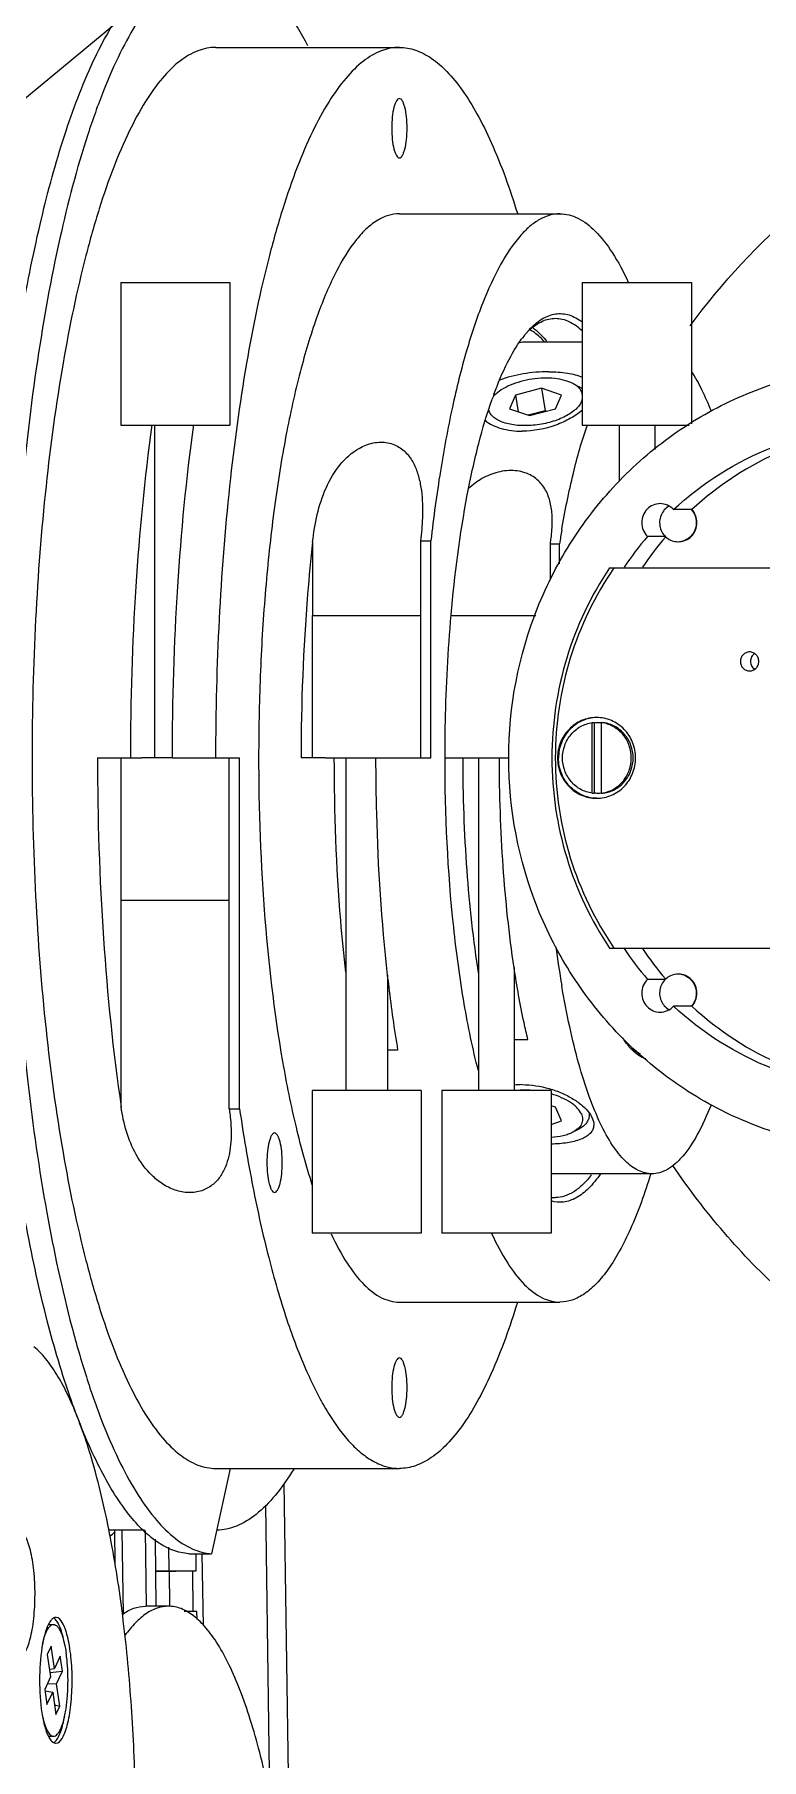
# Model space of a CAD drawing. Header units: millimetres. Extents: x 0 to 841, y 0 to 594.
# Drawn here: x 299.88 to 315.18, y 210.98 to 247.28 of the extents above; entities that cross this region are included whole.
import ezdxf

# ---------------------------------------------------------------- set-up
doc = ezdxf.new("R2010")
doc.units = ezdxf.units.MM
doc.header["$LTSCALE"] = 46.255
doc.layers.get('0').update_dxf_attribs({"linetype": 'CONTINUOUS'})
doc.layers.add('APSF_BLANK_LAYER', color=7, linetype='CONTINUOUS')
doc.layers.add('AXIS', color=7, linetype='CONTINUOUS')
doc.styles.get("Standard").update_dxf_attribs({"font": 'txt', "width": 0.85})
doc.dimstyles.get("Standard").update_dxf_attribs({"dimtxt": 3.5, "dimasz": 3.5, "dimexe": 1.5, "dimexo": 1, "dimtad": 1, "dimtxsty": 'STANDARD', "dimcen": 0.09, "dimadec": 0, "dimazin": 0, "dimtol": 1, "dimtp": 0.01, "dimtm": 0.01, "dimtfac": 1, "dimtofl": 0, "dimtmove": 0, "dimatfit": 3, "dimfxl": 1, "dimtolj": 1, "dimarcsym": 0})

msp = doc.modelspace()

# ---------------------------------------------------------------- linework, layer by layer
at = {"color": 7, "linetype": 'CONTINUOUS'}
for p, q in [((311.408, 240.805), (310.214, 240.805)), ((311.323, 239.873), (311.209, 239.933)), ((310.005, 239.69), (309.875, 239.402)), ((310.552, 239.835), (310.005, 239.69)), ((310.005, 239.69), (310.057, 239.339)), ((310.971, 239.69), (310.552, 239.835)), ((310.552, 239.835), (310.624, 239.358)), ((310.841, 239.402), (310.971, 239.69)), ((309.875, 239.402), (310.294, 239.257)), ((310.624, 239.358), (310.27, 239.265)), ((310.294, 239.257), (310.841, 239.402)), ((310.647, 239.351), (310.624, 239.358)), ((305.731, 236.596), (305.731, 235.055)), ((308.004, 236.621), (308.221, 236.621)), ((308.004, 236.621), (308.004, 232.055)), ((308.221, 232.055), (308.221, 236.621)), ((310.736, 236.562), (310.929, 236.562)), ((310.736, 235.814), (310.736, 236.562)), ((310.929, 236.141), (310.929, 236.562)), ((313.499, 236.613), (313.498, 236.612)), ((311.982, 236.055), (323.356, 236.055)), ((311.619, 232.798), (311.658, 232.798)), ((311.619, 231.312), (311.619, 232.798)), ((311.661, 232.788), (311.658, 232.798)), ((311.661, 232.788), (311.661, 231.322)), ((311.812, 232.798), (311.851, 232.798)), ((311.812, 231.312), (311.812, 232.798)), ((301.202, 232.055), (302.133, 232.055)), ((302.771, 232.055), (304.193, 232.055)), ((303.976, 224.672), (303.976, 232.055)), ((304.193, 224.672), (304.193, 232.055)), ((305.997, 232.055), (305.488, 232.055)), ((307.244, 232.055), (308.221, 232.055)), ((308.526, 232.055), (308.937, 232.055)), ((309.664, 232.055), (309.859, 232.055)), ((311.619, 231.312), (311.658, 231.312)), ((311.658, 231.312), (311.661, 231.322)), ((311.812, 231.312), (311.851, 231.312)), ((301.701, 224.708), (301.701, 229.055)), ((311.982, 228.055), (323.356, 228.055)), ((307.333, 227.249), (307.306, 227.249)), ((313.498, 227.498), (313.499, 227.497)), ((309.976, 226.131), (310.262, 226.131)), ((307.521, 225.906), (307.306, 225.906)), ((310.841, 224.708), (310.751, 224.732)), ((310.971, 224.42), (310.841, 224.708)), ((303.976, 224.672), (304.193, 224.672)), ((310.751, 224.344), (310.971, 224.42)), ((311.561, 224.565), (311.552, 224.506)), ((311.323, 224.237), (311.209, 224.177)), ((312.871, 223.305), (310.751, 223.305)), ((303.995, 217.105), (303.605, 215.309)), ((305.128, 216.789), (305.266, 207.066)), ((304.834, 210.145), (304.747, 216.334)), ((302.194, 215.805), (301.439, 215.805)), ((301.559, 215.794), (301.569, 215.098)), ((301.747, 214.03), (301.722, 215.805)), ((302.205, 215.796), (302.227, 214.205)), ((302.414, 215.618), (302.434, 214.205)), ((302.714, 214.951), (302.707, 215.447)), ((303.122, 215.309), (303.605, 215.309)), ((303.283, 214.951), (303.278, 215.309)), ((303.402, 215.309), (303.424, 213.797)), ((302.424, 214.938), (303.283, 214.951)), ((302.424, 214.947), (302.714, 214.951)), ((302.714, 214.951), (303.283, 214.951)), ((302.728, 214.205), (302.717, 214.943)), ((303.2, 214.95), (303.212, 214.1)), ((300.17, 213.821), (300.277, 213.821)), ((303.029, 214.101), (303.295, 214.101)), ((303.298, 213.925), (303.295, 214.101)), ((300.227, 213.368), (300.145, 213.192)), ((300.145, 213.192), (300.214, 212.717)), ((300.296, 212.892), (300.227, 213.368)), ((300.419, 213.156), (300.296, 212.892)), ((300.464, 212.839), (300.419, 213.156)), ((300.214, 212.717), (300.091, 212.453)), ((300.191, 212.878), (300.296, 212.892)), ((300.2, 212.812), (300.464, 212.839)), ((300.341, 212.575), (300.464, 212.839)), ((300.091, 212.453), (300.136, 212.136)), ((300.095, 212.423), (300.259, 212.4)), ((300.136, 212.136), (300.259, 212.4)), ((300.151, 212.583), (300.341, 212.575)), ((300.259, 212.4), (300.327, 211.924)), ((300.409, 212.1), (300.341, 212.575)), ((300.297, 212.132), (300.409, 212.1)), ((300.327, 211.924), (300.409, 212.1)), ((300.168, 211.471), (300.277, 211.471))]:
    msp.add_line(p, q, dxfattribs=at)
for centre, radius, start, end in [((311.286, 239.968), 1.475, 131.9207, 134.6903), ((310.215, 240.205), 0.6, 90.0755, 102.0008), ((310.007, 239.232), 0.638, 134.6295, 136.4564), ((309.65, 239.342), 0.334, 212.5285, 216.6342), ((313.409, 237.011), 0.399, 32.8355, 42.4705), ((332.129, 233.266), 21.454, 170.3941, 171.1615), ((313.422, 236.979), 0.375, 270.0187, 280.5656), ((313.423, 236.978), 0.374, 280.5692, 281.6311), ((313.422, 236.982), 0.377, 281.784, 292.9788), ((313.421, 236.983), 0.378, 292.9805, 293.523), ((311.757, 232.103), 0.692, 90.0063, 98.0333), ((311.757, 232.104), 0.691, 85.4659, 89.999), ((311.716, 232.104), 0.701, 78.9776, 82.0686), ((311.757, 232.007), 0.692, 261.9667, 269.9937), ((311.757, 232.006), 0.691, 270.001, 274.5341), ((311.716, 232.006), 0.701, 277.9314, 281.0224), ((332.945, 230.978), 22.281, 187.4703, 189.5932), ((341.275, 231.312), 34.186, 186.4254, 186.8509), ((338.372, 230.953), 31.261, 186.8332, 189.2909), ((313.422, 227.131), 0.375, 79.4344, 89.9813), ((313.423, 227.132), 0.374, 78.3689, 79.4308), ((313.422, 227.128), 0.377, 67.0212, 78.216), ((313.421, 227.127), 0.378, 66.477, 67.0195), ((313.409, 227.099), 0.399, 317.5295, 327.1645), ((313.502, 226.923), 1.457, 217.7255, 220.7355), ((313.012, 226.64), 0.905, 227.2866, 230.6803), ((313.361, 226.803), 1.271, 220.7573, 222.912), ((310.14, 223.413), 1.767, 89.9446, 95.3915), ((310.842, 223.431), 0.626, 261.6055, 269.9709), ((299.896, 217.567), 2.455, 309.577, 313.0487)]:
    msp.add_arc(centre, radius, start, end, dxfattribs=at)
for points, knots in [([(303.237, 248.711), (302.924, 248.583), (302.49, 248.193), (302.022, 247.535), (301.655, 246.864), (301.307, 246.065), (300.847, 244.772), (300.354, 242.881), (299.897, 240.332), (299.567, 237.494), (299.379, 234.464), (299.338, 231.35), (299.446, 228.26), (299.699, 225.304), (300.088, 222.585), (300.528, 220.519), (300.948, 219.062), (301.274, 218.129), (301.621, 217.318), (301.985, 216.635), (302.365, 216.086), (302.76, 215.673), (303.17, 215.402), (303.465, 215.32), (303.605, 215.309)], [0, 0, 0, 0, 0.028622, 0.047038, 0.068505, 0.093073, 0.120682, 0.184421, 0.258089, 0.339455, 0.425918, 0.514645, 0.602709, 0.687209, 0.765402, 0.834833, 0.865623, 0.89352, 0.918385, 0.940152, 0.958857, 0.974697, 0.98813, 1, 1, 1, 1]), ([(300.507, 245.147), (300.68, 245.679), (300.958, 246.428), (301.416, 247.322), (301.752, 247.849), (302.1, 248.266), (302.459, 248.571), (302.829, 248.761), (303.088, 248.805), (303.211, 248.805)], [0, 0, 0, 0, 0.351, 0.499283, 0.629299, 0.741788, 0.838509, 0.92279, 1, 1, 1, 1]), ([(305.633, 247.037), (305.496, 247.301), (305.221, 247.772), (304.743, 248.345), (304.239, 248.713), (303.866, 248.805), (303.694, 248.805)], [0, 0, 0, 0, 0.326314, 0.59428, 0.812464, 1, 1, 1, 1]), ([(307.558, 247.005), (307.429, 247.005), (307.154, 246.949), (306.77, 246.716), (306.401, 246.346), (306.047, 245.844), (305.708, 245.213), (305.386, 244.457), (305.085, 243.583), (304.697, 242.214), (304.296, 240.269), (303.95, 237.711), (303.736, 234.938), (303.689, 233.028), (303.689, 232.055)], [0, 0, 0, 0, 0.024001, 0.050916, 0.082785, 0.120711, 0.165167, 0.216245, 0.273795, 0.337499, 0.481489, 0.643713, 0.818611, 1, 1, 1, 1]), ([(313.679, 241.144), (314.348, 242.054), (315.892, 243.72), (318.707, 245.61), (321.866, 246.788), (324.096, 247.055), (325.205, 247.055)], [0, 0, 0, 0, 0.252498, 0.503032, 0.751961, 1, 1, 1, 1]), ([(303.122, 215.309), (303.009, 215.318), (302.775, 215.373), (302.441, 215.555), (302.115, 215.832), (301.664, 216.361), (301.141, 217.268), (300.594, 218.624), (300.103, 220.286), (299.682, 222.22), (299.339, 224.381), (299.084, 226.72), (298.923, 229.183), (298.84, 232.548), (298.95, 235.89), (299.262, 239.115), (299.581, 241.329), (299.983, 243.328), (300.321, 244.572), (300.507, 245.147)], [0, 0, 0, 0, 0.010886, 0.022794, 0.036311, 0.051817, 0.089492, 0.136441, 0.192282, 0.256133, 0.32678, 0.402778, 0.482516, 0.564272, 0.72669, 0.803857, 0.876093, 0.941902, 1, 1, 1, 1]), ([(310.939, 243.505), (310.866, 243.505), (310.716, 243.483), (310.498, 243.388), (310.285, 243.233), (309.989, 242.93), (309.643, 242.395), (309.277, 241.583), (308.944, 240.575), (308.65, 239.391), (308.403, 238.055), (308.276, 237.113), (308.221, 236.621)], [0, 0, 0, 0, 0.028, 0.057945, 0.091393, 0.129427, 0.221453, 0.336364, 0.473784, 0.632003, 0.808459, 1, 1, 1, 1]), ([(310.301, 241.065), (310.381, 241.137), (310.547, 241.256), (310.749, 241.305), (310.842, 241.305)], [0, 0, 0, 0, 0.536867, 1, 1, 1, 1]), ([(317.828, 223.805), (317.307, 223.805), (316.261, 223.912), (314.756, 224.385), (313.368, 225.154), (312.153, 226.188), (311.157, 227.447), (310.171, 229.357), (309.652, 232.055), (310.171, 234.753), (311.157, 236.663), (312.153, 237.922), (313.368, 238.956), (314.756, 239.725), (316.261, 240.198), (317.307, 240.305), (317.828, 240.305)], [0, 0, 0, 0, 0.061506, 0.123172, 0.185143, 0.247508, 0.310296, 0.373472, 0.5, 0.626528, 0.689704, 0.752492, 0.814857, 0.876828, 0.938494, 1, 1, 1, 1]), ([(311.209, 239.933), (311.154, 239.961), (311.029, 240.007), (310.822, 240.043), (310.591, 240.05), (310.351, 240.029), (310.115, 239.979), (309.896, 239.904), (309.709, 239.809), (309.602, 239.729), (309.559, 239.686)], [0, 0, 0, 0, 0.105084, 0.226484, 0.360025, 0.49999, 0.639958, 0.773502, 0.894909, 1, 1, 1, 1]), ([(310.702, 240.18), (310.521, 240.18), (310.169, 240.151), (309.824, 240.065), (309.666, 240.001)], [0, 0, 0, 0, 0.514785, 1, 1, 1, 1]), ([(310.702, 240.18), (310.835, 240.18), (311.075, 240.165), (311.312, 240.109), (311.411, 240.065)], [0, 0, 0, 0, 0.551825, 1, 1, 1, 1]), ([(311.408, 239.712), (311.403, 239.734), (311.386, 239.778), (311.343, 239.837), (311.283, 239.89), (311.235, 239.919), (311.209, 239.933)], [0, 0, 0, 0, 0.21875, 0.453112, 0.711852, 1, 1, 1, 1]), ([(313.71, 240.182), (313.787, 240.063), (313.936, 239.793), (314.058, 239.51), (314.118, 239.357)], [0, 0, 0, 0, 0.463486, 1, 1, 1, 1]), ([(311.41, 239.818), (311.404, 239.823), (311.376, 239.843), (311.346, 239.861), (311.323, 239.873)], [0, 0, 0, 0, 0.239755, 1, 1, 1, 1]), ([(311.389, 239.546), (311.391, 239.552), (311.4, 239.573), (311.407, 239.595), (311.41, 239.612)], [0, 0, 0, 0, 0.258083, 1, 1, 1, 1]), ([(311.389, 239.546), (311.375, 239.515), (311.335, 239.453), (311.253, 239.37), (311.146, 239.292), (311.019, 239.222), (310.873, 239.161), (310.66, 239.094), (310.434, 239.055), (310.207, 239.044), (310.044, 239.05), (309.892, 239.071), (309.756, 239.107), (309.639, 239.155), (309.545, 239.215), (309.476, 239.286), (309.448, 239.342), (309.44, 239.37)], [0, 0, 0, 0, 0.045818, 0.098347, 0.15786, 0.223833, 0.295211, 0.370575, 0.526396, 0.603413, 0.677446, 0.74692, 0.810538, 0.867422, 0.917316, 0.960875, 1, 1, 1, 1]), ([(311.412, 239.375), (311.335, 239.308), (311.155, 239.186), (310.739, 238.997), (310.381, 238.93), (310.141, 238.93)], [0, 0, 0, 0, 0.222798, 0.473941, 1, 1, 1, 1]), ([(301.902, 232.055), (301.902, 233.259), (301.974, 235.601), (302.198, 237.934), (302.353, 239.062)], [0, 0, 0, 0, 0.514155, 1, 1, 1, 1]), ([(303.222, 239.062), (303.067, 237.934), (302.843, 235.601), (302.771, 233.259), (302.771, 232.055)], [0, 0, 0, 0, 0.485845, 1, 1, 1, 1]), ([(309.362, 239.154), (309.46, 239.077), (309.717, 238.962), (309.992, 238.93), (310.141, 238.93)], [0, 0, 0, 0, 0.454291, 1, 1, 1, 1]), ([(310.975, 236.846), (311.044, 237.248), (311.193, 237.996), (311.399, 238.73), (311.515, 239.064)], [0, 0, 0, 0, 0.536239, 1, 1, 1, 1]), ([(305.731, 236.596), (305.773, 236.984), (305.895, 237.573), (306.249, 238.179), (306.539, 238.468), (306.809, 238.636), (307.116, 238.718), (307.42, 238.679), (307.664, 238.529), (307.831, 238.318), (307.939, 238.075), (308.027, 237.724), (308.044, 237.449), (308.044, 237.265)], [0, 0, 0, 0, 0.253249, 0.381867, 0.448477, 0.516997, 0.585738, 0.650459, 0.709726, 0.766333, 0.822859, 0.88048, 1, 1, 1, 1]), ([(310.776, 237.034), (310.776, 237.131), (310.764, 237.323), (310.693, 237.599), (310.548, 237.847), (310.308, 238.035), (309.985, 238.118), (309.63, 238.085), (309.293, 237.948), (309.101, 237.803), (309.016, 237.722)], [0, 0, 0, 0, 0.115337, 0.225716, 0.334174, 0.448083, 0.576384, 0.718345, 0.862256, 1, 1, 1, 1]), ([(308.044, 237.265), (308.044, 237.212), (308.04, 236.997), (308.022, 236.783), (308.004, 236.621)], [0, 0, 0, 0, 0.245929, 1, 1, 1, 1]), ([(310.736, 236.562), (310.742, 236.602), (310.764, 236.758), (310.776, 236.916), (310.776, 237.034)], [0, 0, 0, 0, 0.256019, 1, 1, 1, 1]), ([(313.234, 237.354), (313.197, 237.332), (313.129, 237.276), (313.06, 237.164), (313.03, 237.035), (313.042, 236.902), (313.094, 236.781), (313.181, 236.683), (313.295, 236.619), (313.38, 236.605), (313.423, 236.605)], [0, 0, 0, 0, 0.124179, 0.249742, 0.3763, 0.503058, 0.629144, 0.753954, 0.877406, 1, 1, 1, 1]), ([(313.744, 237.227), (313.76, 237.203), (313.786, 237.15), (313.808, 237.064), (313.811, 236.976), (313.796, 236.889), (313.762, 236.807), (313.712, 236.735), (313.649, 236.676), (313.598, 236.647), (313.572, 236.636)], [0, 0, 0, 0, 0.125232, 0.251087, 0.377213, 0.503206, 0.62869, 0.753378, 0.877134, 1, 1, 1, 1]), ([(305.731, 236.596), (305.69, 236.232), (305.546, 234.722), (305.488, 233.205), (305.488, 232.055)], [0, 0, 0, 0, 0.241456, 1, 1, 1, 1]), ([(311.982, 236.055), (311.59, 235.472), (310.977, 234.177), (310.665, 232.055), (310.977, 229.933), (311.59, 228.638), (311.982, 228.055)], [0, 0, 0, 0, 0.249276, 0.5, 0.750724, 1, 1, 1, 1]), ([(312.074, 236.055), (311.676, 235.475), (311.052, 234.181), (310.734, 232.055), (311.052, 229.929), (311.676, 228.635), (312.074, 228.055)], [0, 0, 0, 0, 0.249254, 0.5, 0.750746, 1, 1, 1, 1]), ([(315.036, 234.251), (315.023, 234.242), (314.999, 234.22), (314.972, 234.18), (314.955, 234.134), (314.949, 234.085), (314.955, 234.036), (314.972, 233.99), (314.999, 233.95), (315.023, 233.928), (315.036, 233.919)], [0, 0, 0, 0, 0.123676, 0.248386, 0.373952, 0.5, 0.626048, 0.751614, 0.876324, 1, 1, 1, 1]), ([(311.619, 231.312), (311.576, 231.318), (311.491, 231.338), (311.371, 231.391), (311.262, 231.465), (311.136, 231.59), (311.022, 231.787), (310.976, 232.055), (311.022, 232.323), (311.136, 232.52), (311.262, 232.645), (311.371, 232.719), (311.491, 232.772), (311.576, 232.792), (311.619, 232.798)], [0, 0, 0, 0, 0.061542, 0.123312, 0.185409, 0.247885, 0.373449, 0.5, 0.626551, 0.752115, 0.814591, 0.876688, 0.938458, 1, 1, 1, 1]), ([(311.85, 231.318), (311.891, 231.326), (311.972, 231.349), (312.085, 231.406), (312.188, 231.481), (312.306, 231.605), (312.411, 231.796), (312.455, 232.055), (312.411, 232.314), (312.306, 232.505), (312.188, 232.629), (312.085, 232.704), (311.972, 232.761), (311.891, 232.784), (311.85, 232.792)], [0, 0, 0, 0, 0.061555, 0.123339, 0.185457, 0.247943, 0.37351, 0.5, 0.62649, 0.752057, 0.814543, 0.876661, 0.938445, 1, 1, 1, 1]), ([(311.851, 231.312), (311.894, 231.318), (311.979, 231.338), (312.1, 231.391), (312.209, 231.465), (312.335, 231.59), (312.448, 231.787), (312.495, 232.055), (312.448, 232.323), (312.335, 232.52), (312.209, 232.645), (312.1, 232.719), (311.979, 232.772), (311.894, 232.792), (311.851, 232.798)], [0, 0, 0, 0, 0.061542, 0.123312, 0.185409, 0.247885, 0.373449, 0.5, 0.626551, 0.752115, 0.814591, 0.876688, 0.938458, 1, 1, 1, 1]), ([(301.202, 232.055), (301.202, 230.788), (301.281, 228.332), (301.529, 225.885), (301.701, 224.708)], [0, 0, 0, 0, 0.515731, 1, 1, 1, 1]), ([(306.428, 227.544), (306.388, 227.906), (306.245, 229.405), (306.188, 230.913), (306.188, 232.055)], [0, 0, 0, 0, 0.24159, 1, 1, 1, 1]), ([(307.058, 232.055), (307.058, 231.664), (307.078, 230.139), (307.177, 228.614), (307.304, 227.486)], [0, 0, 0, 0, 0.256261, 1, 1, 1, 1]), ([(308.891, 232.055), (308.891, 231.266), (308.944, 229.741), (309.108, 228.224), (309.223, 227.499)], [0, 0, 0, 0, 0.517937, 1, 1, 1, 1]), ([(309.973, 227.641), (309.867, 228.347), (309.713, 229.816), (309.664, 231.292), (309.664, 232.055)], [0, 0, 0, 0, 0.483315, 1, 1, 1, 1]), ([(310.262, 226.131), (310.234, 226.249), (310.121, 226.749), (310.032, 227.254), (309.973, 227.641)], [0, 0, 0, 0, 0.236263, 1, 1, 1, 1]), ([(312.871, 223.305), (312.823, 223.305), (312.727, 223.317), (312.528, 223.39), (312.283, 223.582), (312.019, 223.923), (311.769, 224.384), (311.536, 224.959), (311.322, 225.641), (311.13, 226.421), (311.025, 226.975), (310.975, 227.265)], [0, 0, 0, 0, 0.030673, 0.06292, 0.136918, 0.229193, 0.342505, 0.47736, 0.63301, 0.807918, 1, 1, 1, 1]), ([(313.423, 227.505), (313.38, 227.505), (313.295, 227.491), (313.181, 227.427), (313.094, 227.329), (313.042, 227.208), (313.03, 227.075), (313.06, 226.946), (313.129, 226.834), (313.197, 226.778), (313.234, 226.756)], [0, 0, 0, 0, 0.122594, 0.246046, 0.370856, 0.496942, 0.6237, 0.750258, 0.875821, 1, 1, 1, 1]), ([(313.572, 227.474), (313.598, 227.463), (313.649, 227.434), (313.712, 227.375), (313.762, 227.303), (313.796, 227.221), (313.811, 227.134), (313.808, 227.046), (313.786, 226.96), (313.76, 226.907), (313.744, 226.883)], [0, 0, 0, 0, 0.122866, 0.246622, 0.37131, 0.496794, 0.622787, 0.748913, 0.874768, 1, 1, 1, 1]), ([(312.35, 226.032), (312.342, 226.043), (312.309, 226.086), (312.278, 226.132), (312.255, 226.167)], [0, 0, 0, 0, 0.240322, 1, 1, 1, 1]), ([(312.747, 225.723), (312.72, 225.731), (312.599, 225.778), (312.498, 225.864), (312.43, 225.937)], [0, 0, 0, 0, 0.22299, 1, 1, 1, 1]), ([(312.635, 225.828), (312.618, 225.834), (312.548, 225.862), (312.484, 225.904), (312.439, 225.941)], [0, 0, 0, 0, 0.233757, 1, 1, 1, 1]), ([(310.365, 225.057), (310.338, 225.059), (310.229, 225.066), (310.119, 225.064), (310.039, 225.057)], [0, 0, 0, 0, 0.256851, 1, 1, 1, 1]), ([(310.141, 225.18), (310.334, 225.18), (310.624, 225.136), (310.979, 225.008), (311.215, 224.886), (311.409, 224.747), (311.552, 224.599), (311.64, 224.45), (311.654, 224.345), (311.647, 224.299)], [0, 0, 0, 0, 0.307192, 0.458702, 0.600956, 0.728668, 0.837742, 0.926803, 1, 1, 1, 1]), ([(304.016, 224.16), (304.016, 223.997), (303.996, 223.754), (303.902, 223.447), (303.79, 223.237), (303.624, 223.056), (303.395, 222.93), (303.117, 222.892), (302.829, 222.95), (302.566, 223.083), (302.273, 223.322), (301.897, 223.836), (301.748, 224.362), (301.701, 224.708)], [0, 0, 0, 0, 0.11613, 0.172465, 0.228316, 0.285147, 0.345456, 0.411389, 0.481493, 0.55181, 0.620163, 0.75056, 1, 1, 1, 1]), ([(311.389, 224.564), (311.368, 224.61), (311.32, 224.675), (311.238, 224.751), (311.131, 224.829), (310.969, 224.914), (310.827, 224.964), (310.752, 224.986)], [0, 0, 0, 0, 0.192813, 0.304632, 0.42674, 0.698779, 1, 1, 1, 1]), ([(314.118, 224.752), (314.034, 224.539), (313.866, 224.162), (313.6, 223.749), (313.373, 223.515), (313.209, 223.395), (313.042, 223.322), (312.926, 223.305), (312.871, 223.305)], [0, 0, 0, 0, 0.341973, 0.615712, 0.728762, 0.828106, 0.916957, 1, 1, 1, 1]), ([(303.976, 224.672), (303.982, 224.629), (304.005, 224.459), (304.016, 224.288), (304.016, 224.16)], [0, 0, 0, 0, 0.254139, 1, 1, 1, 1]), ([(304.193, 224.672), (304.274, 224.122), (304.451, 223.072), (304.779, 221.59), (305.154, 220.287), (305.568, 219.185), (306.014, 218.301), (306.431, 217.722), (306.783, 217.397), (307.037, 217.23), (307.295, 217.128), (307.472, 217.105), (307.558, 217.105)], [0, 0, 0, 0, 0.192151, 0.367792, 0.524456, 0.660242, 0.774054, 0.866087, 0.904688, 0.939117, 0.970413, 1, 1, 1, 1]), ([(311.389, 224.564), (311.397, 224.546), (311.409, 224.51), (311.417, 224.455), (311.411, 224.4), (311.387, 224.329), (311.321, 224.246), (311.249, 224.199), (311.209, 224.177)], [0, 0, 0, 0, 0.122452, 0.237869, 0.350095, 0.4636, 0.70943, 1, 1, 1, 1]), ([(311.552, 224.506), (311.548, 224.48), (311.531, 224.426), (311.482, 224.353), (311.411, 224.289), (311.354, 224.253), (311.323, 224.237)], [0, 0, 0, 0, 0.218736, 0.451813, 0.71014, 1, 1, 1, 1]), ([(311.553, 224.579), (311.553, 224.573), (311.556, 224.549), (311.555, 224.524), (311.552, 224.506)], [0, 0, 0, 0, 0.253469, 1, 1, 1, 1]), ([(311.209, 224.177), (311.178, 224.161), (311.111, 224.132), (310.96, 224.088), (310.837, 224.072), (310.752, 224.067)], [0, 0, 0, 0, 0.219367, 0.460764, 1, 1, 1, 1]), ([(311.647, 224.299), (311.643, 224.271), (311.624, 224.214), (311.565, 224.14), (311.481, 224.077), (311.326, 224.004), (311.079, 223.948), (310.868, 223.932), (310.753, 223.93)], [0, 0, 0, 0, 0.082748, 0.170763, 0.270589, 0.385857, 0.665077, 1, 1, 1, 1]), ([(325.205, 217.055), (324.045, 217.055), (321.711, 217.347), (318.424, 218.635), (315.529, 220.694), (313.977, 222.499), (313.317, 223.48)], [0, 0, 0, 0, 0.24789, 0.496752, 0.747341, 1, 1, 1, 1]), ([(309.499, 222.048), (309.598, 221.833), (309.799, 221.453), (310.151, 220.985), (310.526, 220.682), (310.81, 220.605), (310.939, 220.605)], [0, 0, 0, 0, 0.332912, 0.603276, 0.818942, 1, 1, 1, 1]), ([(299.29, 198.905), (299.374, 198.905), (299.552, 198.938), (299.804, 199.08), (300.047, 199.306), (300.281, 199.613), (300.507, 200.001), (300.812, 200.659), (301.148, 201.665), (301.474, 203.063), (301.732, 204.671), (301.912, 206.435), (302.007, 208.298), (302.015, 210.198), (301.934, 212.071), (301.768, 213.856), (301.522, 215.494), (301.206, 216.93), (300.878, 217.973), (300.58, 218.664), (300.357, 219.077), (300.126, 219.411), (299.953, 219.593), (299.865, 219.667)], [0, 0, 0, 0, 0.011484, 0.024194, 0.039024, 0.056489, 0.076837, 0.100147, 0.155429, 0.221348, 0.296174, 0.377721, 0.463512, 0.550887, 0.637127, 0.719555, 0.795654, 0.863183, 0.920322, 0.944609, 0.965935, 0.98434, 1, 1, 1, 1]), ([(301.725, 214.035), (301.799, 214.088), (301.954, 214.173), (302.129, 214.205), (302.212, 214.205)], [0, 0, 0, 0, 0.524668, 1, 1, 1, 1]), ([(302.695, 214.205), (302.616, 214.205), (302.45, 214.176), (302.214, 214.053), (301.985, 213.854), (301.849, 213.687), (301.781, 213.594)], [0, 0, 0, 0, 0.207225, 0.434081, 0.695335, 1, 1, 1, 1]), ([(302.694, 193.205), (302.785, 193.205), (302.978, 193.244), (303.248, 193.408), (303.507, 193.667), (303.756, 194.02), (303.994, 194.464), (304.22, 194.995), (304.432, 195.608), (304.704, 196.57), (304.985, 197.936), (305.229, 199.732), (305.379, 201.68), (305.429, 203.705), (305.379, 205.73), (305.229, 207.677), (304.985, 209.474), (304.704, 210.84), (304.432, 211.801), (304.22, 212.415), (303.994, 212.946), (303.756, 213.39), (303.507, 213.742), (303.248, 214.002), (302.978, 214.166), (302.785, 214.205), (302.695, 214.205)], [0, 0, 0, 0, 0.012, 0.025458, 0.041391, 0.060353, 0.082581, 0.10812, 0.136894, 0.168745, 0.240739, 0.32185, 0.409299, 0.499994, 0.590688, 0.678138, 0.75925, 0.831247, 0.863099, 0.891875, 0.917414, 0.939643, 0.958606, 0.974542, 0.988, 1, 1, 1, 1]), ([(300.048, 213.416), (300.061, 213.473), (300.082, 213.555), (300.12, 213.654), (300.148, 213.713), (300.178, 213.759), (300.21, 213.794), (300.242, 213.816), (300.266, 213.821), (300.277, 213.821)], [0, 0, 0, 0, 0.362842, 0.515887, 0.648732, 0.761307, 0.854745, 0.932187, 1, 1, 1, 1]), ([(300.277, 213.821), (300.291, 213.821), (300.322, 213.812), (300.362, 213.778), (300.4, 213.725), (300.435, 213.654), (300.468, 213.566), (300.497, 213.462), (300.523, 213.343), (300.537, 213.26), (300.543, 213.216)], [0, 0, 0, 0, 0.060173, 0.132829, 0.224905, 0.338894, 0.474937, 0.631859, 0.807754, 1, 1, 1, 1]), ([(300.277, 211.471), (300.291, 211.471), (300.321, 211.479), (300.36, 211.512), (300.397, 211.562), (300.432, 211.63), (300.464, 211.714), (300.493, 211.814), (300.519, 211.927), (300.549, 212.1), (300.574, 212.336), (300.585, 212.631), (300.576, 212.927), (300.557, 213.122), (300.543, 213.216)], [0, 0, 0, 0, 0.022118, 0.048633, 0.082047, 0.1233, 0.17249, 0.229253, 0.292934, 0.362671, 0.516115, 0.680309, 0.845022, 1, 1, 1, 1]), ([(300.046, 211.884), (300.059, 211.825), (300.081, 211.742), (300.119, 211.641), (300.147, 211.582), (300.177, 211.534), (300.209, 211.499), (300.242, 211.476), (300.266, 211.471), (300.277, 211.471)], [0, 0, 0, 0, 0.363186, 0.516428, 0.649403, 0.762016, 0.855361, 0.932555, 1, 1, 1, 1])]:
    msp.add_open_spline(points, degree=3, knots=knots, dxfattribs=at)
at = {"layer": 'APSF_BLANK_LAYER', "color": 7, "linetype": 'CONTINUOUS'}
for points, knots in [([(310.619, 240.805), (310.594, 240.833), (310.501, 240.93), (310.393, 241.015), (310.307, 241.063)], [0, 0, 0, 0, 0.273458, 1, 1, 1, 1]), ([(310.359, 241.114), (310.386, 241.094), (310.494, 241.008), (310.589, 240.906), (310.656, 240.824)], [0, 0, 0, 0, 0.235949, 1, 1, 1, 1])]:
    msp.add_open_spline(points, degree=3, knots=knots, dxfattribs=at)
at = {"layer": 'AXIS', "color": 7, "linetype": 'CONTINUOUS'}
for p, q in [((303.694, 247.005), (307.558, 247.005)), ((307.558, 243.505), (310.939, 243.505)), ((301.691, 242.055), (303.991, 242.055)), ((301.691, 242.055), (301.691, 239.055)), ((303.991, 242.055), (303.991, 239.055)), ((311.408, 242.055), (313.708, 242.055)), ((311.408, 242.055), (311.408, 239.055)), ((313.708, 242.055), (313.708, 239.087)), ((301.691, 239.055), (303.991, 239.055)), ((302.404, 239.055), (302.404, 232.055)), ((311.408, 239.055), (313.658, 239.055)), ((312.183, 239.055), (312.183, 237.876)), ((312.933, 239.055), (312.933, 238.542)), ((313.716, 237.279), (313.328, 237.279)), ((313.159, 236.714), (312.782, 236.714)), ((305.719, 235.055), (308.004, 235.055)), ((305.719, 235.055), (305.719, 232.055)), ((308.654, 235.055), (310.43, 235.055)), ((301.691, 232.055), (301.691, 229.055)), ((302.771, 232.055), (302.133, 232.055)), ((305.997, 232.055), (307.244, 232.055)), ((306.431, 232.055), (306.431, 225.055)), ((308.937, 232.055), (309.664, 232.055)), ((309.226, 232.055), (309.226, 225.055)), ((303.976, 229.055), (301.691, 229.055)), ((309.976, 227.648), (309.976, 225.055)), ((307.306, 227.49), (307.306, 225.055)), ((313.159, 227.396), (312.782, 227.396)), ((313.716, 226.831), (313.328, 226.831)), ((308.019, 225.055), (305.719, 225.055)), ((305.719, 225.055), (305.719, 222.055)), ((308.019, 225.055), (308.019, 222.055)), ((310.751, 225.055), (308.451, 225.055)), ((308.451, 225.055), (308.451, 222.055)), ((310.751, 225.055), (310.751, 222.055)), ((312.849, 223.3), (312.846, 223.292)), ((308.019, 222.055), (305.719, 222.055)), ((310.751, 222.055), (308.451, 222.055)), ((307.558, 220.605), (310.939, 220.605)), ((303.694, 217.105), (307.558, 217.105)), ((302.695, 214.205), (302.212, 214.205)), ((300.332, 213.971), (300.326, 213.971)), ((300.32, 211.321), (300.326, 211.321))]:
    msp.add_line(p, q, dxfattribs=at)
for centre, radius, start, end in [((311.784, 239.682), 2.034, 138.9924, 140.5703), ((311.651, 239.798), 1.858, 137.0724, 138.9969), ((311.995, 239.51), 2.307, 140.6008, 143.5559), ((317.608, 236.737), 8.589, 159.7694, 160.5227), ((318.07, 232.161), 6.978, 139.2718, 145.9773), ((318.459, 232.161), 6.979, 139.333, 145.9772), ((318.07, 231.949), 6.978, 214.0226, 220.7282), ((318.459, 231.949), 6.979, 214.0228, 220.667), ((300.164, 213.778), 0.213, 44.2706, 48.5205), ((300.386, 211.509), 0.207, 226.3834, 227.8468)]:
    msp.add_arc(centre, radius, start, end, dxfattribs=at)
for points, knots in [([(303.694, 247.005), (303.566, 247.005), (303.291, 246.949), (302.906, 246.716), (302.538, 246.346), (302.184, 245.844), (301.844, 245.213), (301.522, 244.457), (301.221, 243.583), (300.834, 242.214), (300.433, 240.269), (300.086, 237.711), (299.873, 234.938), (299.801, 232.055), (299.873, 229.172), (300.086, 226.399), (300.433, 223.841), (300.834, 221.896), (301.221, 220.527), (301.522, 219.653), (301.844, 218.897), (302.184, 218.266), (302.538, 217.764), (302.906, 217.394), (303.291, 217.161), (303.566, 217.105), (303.694, 217.105)], [0, 0, 0, 0, 0.012, 0.025458, 0.041393, 0.060355, 0.082583, 0.108123, 0.136897, 0.168749, 0.240745, 0.321856, 0.409305, 0.5, 0.590695, 0.678144, 0.759255, 0.831251, 0.863103, 0.891877, 0.917417, 0.939645, 0.958607, 0.974542, 0.988, 1, 1, 1, 1]), ([(307.558, 247.005), (307.672, 247.005), (307.912, 246.962), (308.254, 246.78), (308.585, 246.488), (308.905, 246.09), (309.213, 245.588), (309.632, 244.735), (309.886, 244.023), (310.042, 243.516)], [0, 0, 0, 0, 0.075827, 0.15906, 0.255222, 0.367643, 0.498023, 0.647006, 1, 1, 1, 1]), ([(307.558, 245.93), (307.532, 245.93), (307.494, 245.886), (307.465, 245.82), (307.43, 245.707), (307.404, 245.534), (307.396, 245.385), (307.396, 245.305)], [0, 0, 0, 0, 0.116693, 0.212619, 0.334442, 0.64198, 1, 1, 1, 1]), ([(307.72, 245.305), (307.72, 245.385), (307.712, 245.534), (307.686, 245.707), (307.651, 245.82), (307.622, 245.886), (307.584, 245.93), (307.558, 245.93)], [0, 0, 0, 0, 0.35802, 0.665558, 0.787381, 0.883307, 1, 1, 1, 1]), ([(307.396, 245.305), (307.396, 245.225), (307.404, 245.076), (307.43, 244.903), (307.465, 244.79), (307.494, 244.724), (307.532, 244.68), (307.558, 244.68)], [0, 0, 0, 0, 0.35802, 0.665558, 0.787381, 0.883307, 1, 1, 1, 1]), ([(307.558, 244.68), (307.584, 244.68), (307.622, 244.724), (307.651, 244.79), (307.686, 244.903), (307.712, 245.076), (307.72, 245.225), (307.72, 245.305)], [0, 0, 0, 0, 0.116693, 0.212619, 0.334442, 0.64198, 1, 1, 1, 1]), ([(307.558, 243.505), (307.481, 243.505), (307.32, 243.48), (307.087, 243.372), (306.861, 243.196), (306.547, 242.852), (306.183, 242.247), (305.802, 241.333), (305.46, 240.204), (305.165, 238.883), (304.924, 237.402), (304.745, 235.794), (304.63, 234.098), (304.569, 231.776), (304.66, 228.951), (304.968, 226.255), (305.354, 224.334), (305.588, 223.477), (305.717, 223.082)], [0, 0, 0, 0, 0.010806, 0.022456, 0.035611, 0.050711, 0.087585, 0.133875, 0.189258, 0.252868, 0.323482, 0.399634, 0.47968, 0.561859, 0.725286, 0.875573, 0.941709, 1, 1, 1, 1]), ([(310.939, 243.505), (311.067, 243.505), (311.35, 243.428), (311.724, 243.126), (312.076, 242.661), (312.276, 242.282), (312.376, 242.068)], [0, 0, 0, 0, 0.181205, 0.396926, 0.667235, 1, 1, 1, 1]), ([(310.29, 241.063), (310.372, 241.151), (310.538, 241.299), (310.837, 241.421), (311.147, 241.394), (311.324, 241.291), (311.408, 241.227)], [0, 0, 0, 0, 0.285478, 0.523635, 0.748437, 1, 1, 1, 1]), ([(310.842, 241.305), (310.94, 241.305), (311.153, 241.251), (311.326, 241.12), (311.409, 241.042)], [0, 0, 0, 0, 0.460264, 1, 1, 1, 1]), ([(309.548, 239.707), (309.632, 239.934), (309.801, 240.339), (310.022, 240.721), (310.139, 240.88)], [0, 0, 0, 0, 0.549738, 1, 1, 1, 1]), ([(308.647, 235.063), (308.722, 235.91), (308.876, 237.122), (309.205, 238.63), (309.402, 239.296), (309.51, 239.601)], [0, 0, 0, 0, 0.550595, 0.79035, 1, 1, 1, 1]), ([(313.328, 237.279), (313.934, 237.838), (315.355, 238.74), (317.011, 239.055), (317.828, 239.055)], [0, 0, 0, 0, 0.502102, 1, 1, 1, 1]), ([(317.829, 239.043), (317.076, 238.999), (315.57, 238.642), (314.275, 237.795), (313.716, 237.279)], [0, 0, 0, 0, 0.497936, 1, 1, 1, 1]), ([(313.047, 237.405), (312.997, 237.405), (312.895, 237.384), (312.766, 237.294), (312.681, 237.161), (312.661, 237.057), (312.661, 237.005)], [0, 0, 0, 0, 0.245987, 0.494347, 0.745978, 1, 1, 1, 1]), ([(313.328, 237.279), (313.293, 237.318), (313.205, 237.382), (313.099, 237.405), (313.047, 237.405)], [0, 0, 0, 0, 0.502625, 1, 1, 1, 1]), ([(313.822, 237.005), (313.822, 237.055), (313.803, 237.155), (313.75, 237.243), (313.716, 237.279)], [0, 0, 0, 0, 0.502158, 1, 1, 1, 1]), ([(312.661, 237.005), (312.661, 236.951), (312.682, 236.843), (312.744, 236.751), (312.782, 236.714)], [0, 0, 0, 0, 0.502451, 1, 1, 1, 1]), ([(313.435, 236.605), (313.486, 236.605), (313.588, 236.626), (313.716, 236.715), (313.802, 236.848), (313.822, 236.953), (313.822, 237.005)], [0, 0, 0, 0, 0.245987, 0.494346, 0.745976, 1, 1, 1, 1]), ([(308.519, 232.055), (308.519, 232.31), (308.529, 233.314), (308.582, 234.317), (308.647, 235.063)], [0, 0, 0, 0, 0.253981, 1, 1, 1, 1]), ([(314.931, 234.285), (314.905, 234.285), (314.854, 234.274), (314.79, 234.23), (314.747, 234.163), (314.737, 234.111), (314.737, 234.085)], [0, 0, 0, 0, 0.245983, 0.494344, 0.745978, 1, 1, 1, 1]), ([(315.124, 234.085), (315.124, 234.111), (315.114, 234.163), (315.071, 234.23), (315.007, 234.274), (314.956, 234.285), (314.931, 234.285)], [0, 0, 0, 0, 0.254022, 0.505656, 0.754017, 1, 1, 1, 1]), ([(314.737, 234.085), (314.737, 234.059), (314.747, 234.007), (314.79, 233.94), (314.854, 233.896), (314.905, 233.885), (314.931, 233.885)], [0, 0, 0, 0, 0.254022, 0.505656, 0.754017, 1, 1, 1, 1]), ([(314.931, 233.885), (314.956, 233.885), (315.007, 233.896), (315.071, 233.94), (315.114, 234.007), (315.124, 234.059), (315.124, 234.085)], [0, 0, 0, 0, 0.245983, 0.494344, 0.745978, 1, 1, 1, 1]), ([(311.709, 232.905), (311.602, 232.905), (311.385, 232.86), (311.112, 232.67), (310.93, 232.388), (310.888, 232.165), (310.888, 232.055)], [0, 0, 0, 0, 0.245983, 0.494338, 0.746007, 1, 1, 1, 1]), ([(311.709, 232.905), (311.604, 232.902), (311.391, 232.854), (311.125, 232.662), (310.949, 232.383), (310.908, 232.164), (310.908, 232.055)], [0, 0, 0, 0, 0.24599, 0.494396, 0.746062, 1, 1, 1, 1]), ([(312.53, 232.055), (312.53, 232.165), (312.488, 232.388), (312.306, 232.67), (312.034, 232.86), (311.816, 232.905), (311.709, 232.905)], [0, 0, 0, 0, 0.253993, 0.505662, 0.754017, 1, 1, 1, 1]), ([(309.221, 225.468), (309.101, 225.934), (308.895, 226.939), (308.6, 229.133), (308.519, 230.866), (308.519, 232.055)], [0, 0, 0, 0, 0.2177, 0.462664, 1, 1, 1, 1]), ([(310.888, 232.055), (310.888, 231.945), (310.93, 231.722), (311.112, 231.44), (311.385, 231.25), (311.602, 231.205), (311.709, 231.205)], [0, 0, 0, 0, 0.253993, 0.505662, 0.754017, 1, 1, 1, 1]), ([(311.709, 231.205), (311.604, 231.208), (311.391, 231.256), (311.125, 231.448), (310.949, 231.727), (310.908, 231.946), (310.908, 232.055)], [0, 0, 0, 0, 0.24599, 0.494396, 0.746062, 1, 1, 1, 1]), ([(311.709, 231.205), (311.816, 231.205), (312.034, 231.25), (312.306, 231.44), (312.488, 231.722), (312.53, 231.945), (312.53, 232.055)], [0, 0, 0, 0, 0.245983, 0.494338, 0.746007, 1, 1, 1, 1]), ([(312.782, 227.396), (312.744, 227.359), (312.682, 227.267), (312.661, 227.159), (312.661, 227.105)], [0, 0, 0, 0, 0.497549, 1, 1, 1, 1]), ([(313.822, 227.105), (313.822, 227.157), (313.802, 227.262), (313.716, 227.395), (313.588, 227.484), (313.486, 227.505), (313.435, 227.505)], [0, 0, 0, 0, 0.254024, 0.505654, 0.754013, 1, 1, 1, 1]), ([(312.661, 227.105), (312.661, 227.053), (312.681, 226.949), (312.766, 226.816), (312.895, 226.726), (312.997, 226.705), (313.047, 226.705)], [0, 0, 0, 0, 0.254022, 0.505653, 0.754013, 1, 1, 1, 1]), ([(313.716, 226.831), (313.75, 226.867), (313.803, 226.955), (313.822, 227.055), (313.822, 227.105)], [0, 0, 0, 0, 0.497842, 1, 1, 1, 1]), ([(313.047, 226.705), (313.099, 226.705), (313.205, 226.728), (313.293, 226.792), (313.328, 226.831)], [0, 0, 0, 0, 0.497375, 1, 1, 1, 1]), ([(317.828, 225.055), (317.011, 225.055), (315.355, 225.37), (313.934, 226.272), (313.328, 226.831)], [0, 0, 0, 0, 0.497898, 1, 1, 1, 1]), ([(313.716, 226.831), (314.275, 226.315), (315.57, 225.468), (317.076, 225.111), (317.829, 225.067)], [0, 0, 0, 0, 0.502064, 1, 1, 1, 1]), ([(304.931, 224.163), (304.905, 224.163), (304.867, 224.119), (304.838, 224.053), (304.803, 223.94), (304.777, 223.767), (304.769, 223.618), (304.769, 223.538)], [0, 0, 0, 0, 0.116693, 0.212619, 0.334442, 0.64198, 1, 1, 1, 1]), ([(305.093, 223.538), (305.093, 223.618), (305.085, 223.767), (305.059, 223.94), (305.024, 224.053), (304.995, 224.119), (304.957, 224.163), (304.931, 224.163)], [0, 0, 0, 0, 0.35802, 0.665558, 0.787381, 0.883307, 1, 1, 1, 1]), ([(304.769, 223.538), (304.769, 223.458), (304.777, 223.31), (304.803, 223.136), (304.838, 223.023), (304.867, 222.957), (304.905, 222.913), (304.931, 222.913)], [0, 0, 0, 0, 0.35802, 0.665558, 0.787381, 0.883307, 1, 1, 1, 1]), ([(304.931, 222.913), (304.957, 222.913), (304.995, 222.957), (305.024, 223.023), (305.059, 223.136), (305.085, 223.31), (305.093, 223.458), (305.093, 223.538)], [0, 0, 0, 0, 0.116693, 0.212619, 0.334442, 0.64198, 1, 1, 1, 1]), ([(311.79, 223.303), (311.715, 223.194), (311.565, 223.004), (311.302, 222.791), (311.023, 222.69), (310.836, 222.708), (310.751, 222.733)], [0, 0, 0, 0, 0.31346, 0.571304, 0.79054, 1, 1, 1, 1]), ([(311.604, 223.286), (311.547, 223.212), (311.433, 223.08), (311.242, 222.924), (311.044, 222.827), (310.907, 222.805), (310.842, 222.805)], [0, 0, 0, 0, 0.300876, 0.561111, 0.78957, 1, 1, 1, 1]), ([(312.846, 223.292), (312.726, 222.902), (312.532, 222.354), (312.21, 221.696), (311.973, 221.31), (311.728, 221.003), (311.474, 220.778), (311.211, 220.638), (311.026, 220.605), (310.939, 220.605)], [0, 0, 0, 0, 0.353164, 0.502207, 0.632619, 0.745036, 0.841149, 0.924295, 1, 1, 1, 1]), ([(306.121, 222.042), (306.22, 221.828), (306.421, 221.449), (306.772, 220.984), (307.147, 220.682), (307.43, 220.605), (307.558, 220.605)], [0, 0, 0, 0, 0.332765, 0.603074, 0.818795, 1, 1, 1, 1]), ([(310.042, 220.594), (309.886, 220.087), (309.632, 219.375), (309.213, 218.522), (308.905, 218.02), (308.585, 217.622), (308.254, 217.33), (307.912, 217.148), (307.672, 217.105), (307.558, 217.105)], [0, 0, 0, 0, 0.352994, 0.501977, 0.632357, 0.744778, 0.84094, 0.924173, 1, 1, 1, 1]), ([(307.558, 219.43), (307.532, 219.43), (307.494, 219.386), (307.465, 219.32), (307.43, 219.207), (307.404, 219.034), (307.396, 218.885), (307.396, 218.805)], [0, 0, 0, 0, 0.116693, 0.212619, 0.334442, 0.64198, 1, 1, 1, 1]), ([(307.72, 218.805), (307.72, 218.885), (307.712, 219.034), (307.686, 219.207), (307.651, 219.32), (307.622, 219.386), (307.584, 219.43), (307.558, 219.43)], [0, 0, 0, 0, 0.35802, 0.665558, 0.787381, 0.883307, 1, 1, 1, 1]), ([(307.396, 218.805), (307.396, 218.725), (307.404, 218.576), (307.43, 218.403), (307.465, 218.29), (307.494, 218.224), (307.532, 218.18), (307.558, 218.18)], [0, 0, 0, 0, 0.35802, 0.665558, 0.787381, 0.883307, 1, 1, 1, 1]), ([(307.558, 218.18), (307.584, 218.18), (307.622, 218.224), (307.651, 218.29), (307.686, 218.403), (307.712, 218.576), (307.72, 218.725), (307.72, 218.805)], [0, 0, 0, 0, 0.116693, 0.212619, 0.334442, 0.64198, 1, 1, 1, 1]), ([(305.334, 217.09), (305.216, 216.898), (304.979, 216.555), (304.577, 216.14), (304.214, 215.912), (303.925, 215.823), (303.783, 215.806), (303.713, 215.805)], [0, 0, 0, 0, 0.314807, 0.579137, 0.801756, 0.902639, 1, 1, 1, 1]), ([(299.544, 213.135), (299.599, 213.135), (299.679, 213.227), (299.74, 213.365), (299.792, 213.53), (299.832, 213.726), (299.875, 214.036), (299.895, 214.45), (299.876, 214.864), (299.835, 215.176), (299.795, 215.375), (299.745, 215.543), (299.684, 215.685), (299.606, 215.781), (299.55, 215.785)], [0, 0, 0, 0, 0.058043, 0.105645, 0.166089, 0.237915, 0.318885, 0.496924, 0.675527, 0.757175, 0.829904, 0.891421, 0.940181, 1, 1, 1, 1]), ([(300.169, 213.825), (300.136, 213.76), (300.082, 213.599), (300.003, 213.207), (299.969, 212.649), (300.002, 212.091), (300.081, 211.698), (300.135, 211.536), (300.168, 211.47)], [0, 0, 0, 0, 0.092082, 0.211223, 0.499327, 0.787806, 0.907381, 1, 1, 1, 1]), ([(300.255, 213.943), (300.247, 213.936), (300.212, 213.902), (300.187, 213.86), (300.169, 213.825)], [0, 0, 0, 0, 0.209129, 1, 1, 1, 1]), ([(300.326, 213.971), (300.32, 213.971), (300.294, 213.968), (300.271, 213.955), (300.255, 213.943)], [0, 0, 0, 0, 0.231737, 1, 1, 1, 1]), ([(300.306, 213.938), (300.303, 213.94), (300.293, 213.948), (300.282, 213.955), (300.274, 213.96)], [0, 0, 0, 0, 0.26541, 1, 1, 1, 1]), ([(300.513, 213.389), (300.493, 213.503), (300.458, 213.66), (300.383, 213.838), (300.34, 213.903), (300.317, 213.927)], [0, 0, 0, 0, 0.602175, 0.828061, 1, 1, 1, 1]), ([(300.326, 211.321), (300.381, 211.321), (300.461, 211.413), (300.522, 211.551), (300.573, 211.715), (300.614, 211.912), (300.656, 212.222), (300.677, 212.635), (300.658, 213.049), (300.617, 213.361), (300.577, 213.561), (300.527, 213.728), (300.466, 213.87), (300.388, 213.967), (300.332, 213.971)], [0, 0, 0, 0, 0.058043, 0.105645, 0.166089, 0.237915, 0.318885, 0.496924, 0.675527, 0.757175, 0.829904, 0.891421, 0.940181, 1, 1, 1, 1]), ([(300.305, 211.354), (300.33, 211.376), (300.375, 211.44), (300.455, 211.62), (300.492, 211.781), (300.512, 211.899)], [0, 0, 0, 0, 0.16664, 0.39047, 1, 1, 1, 1]), ([(300.168, 211.47), (300.174, 211.458), (300.195, 211.419), (300.221, 211.381), (300.244, 211.36)], [0, 0, 0, 0, 0.287846, 1, 1, 1, 1]), ([(300.247, 211.356), (300.253, 211.351), (300.274, 211.334), (300.3, 211.323), (300.32, 211.321)], [0, 0, 0, 0, 0.282248, 1, 1, 1, 1])]:
    msp.add_open_spline(points, degree=3, knots=knots, dxfattribs=at)
msp.add_open_spline([(300.278, 211.335), (300.288, 211.34), (300.297, 211.347), (300.305, 211.354)], degree=3, dxfattribs=at)

# ---------------------------------------------------------------- leaders
at = {"color": 2, "linetype": 'CONTINUOUS'}
msp.add_leader([(294.345, 241.525), (324.483, 266.463), (330.483, 266.463)], dimstyle='STANDARD', override={"dimtad": 0, "dimldrblk": 'DOT'}, dxfattribs=at)

doc.saveas('drawing.dxf')
